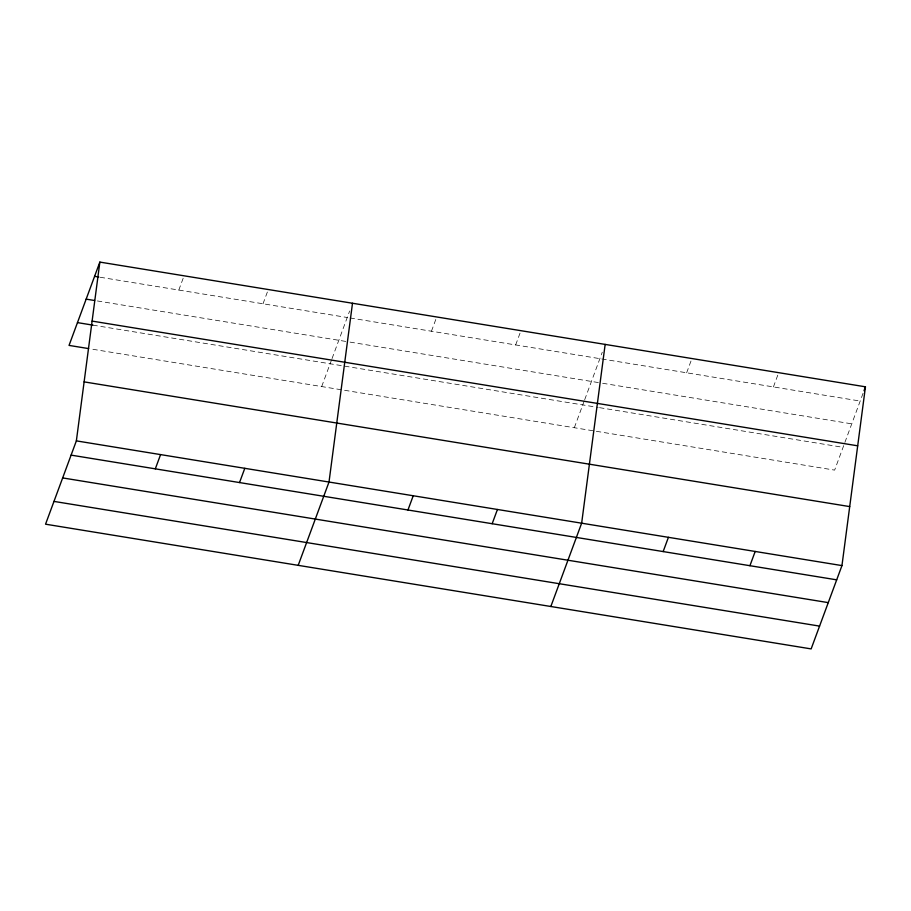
<?xml version="1.0" encoding="UTF-8"?>
<svg xmlns="http://www.w3.org/2000/svg" width="911" height="911" viewBox="0 0 911 911"><rect width="100%" height="100%" fill="white"/><g stroke="black" fill="none" stroke-linecap="round" stroke-linejoin="round"><path stroke-width="0.68" stroke-dasharray="4.55 3.42" d="M178.807 290.062L184.079 275.817M263.017 303.784L268.289 289.539M321.685 386.56L331.57 359.856M332.048 358.558L349.63 311.027M431.45 331.217L436.722 316.971M515.66 344.939L520.933 330.693M574.329 427.714L584.213 401.011M584.691 399.713L602.273 352.181M686.643 372.793L691.916 358.547M773.416 386.924L778.689 372.679M863.059 393.29L834.635 470.122L90.098 348.833M100.21 277.263L347.239 317.495M350.04 317.962L860.178 401.056M97.386 300.96L348.628 341.887M350.029 342.115L601.249 383.041M602.649 383.269L851.751 423.843M92.911 325.136L598.163 407.433M599.552 407.661L843.062 447.324"/><path stroke-width="1.37" d="M76.365 440.878L99.857 262.095L865.45 386.811L841.958 565.594L811.143 648.905L45.55 524.189L76.365 440.878L841.958 565.594M352.5 303.249L329.008 482.033L298.193 565.344M605.155 344.404L581.651 523.187L550.836 606.498M99.857 262.095L69.042 345.406L88.697 348.606M155.314 468.846L160.587 454.6M239.525 482.568L244.797 468.322M407.957 510.001L413.23 495.755M492.168 523.723L497.44 509.477M663.151 551.576L668.423 537.319M749.924 565.708L755.185 551.462M864.015 390.694L865.45 386.811M94.596 276.34L98.798 277.035M86.158 299.138L94.585 300.505M92.113 321.093L857.695 445.809M77.469 322.619L92.911 325.136M84.119 381.88L849.712 506.596M71.092 455.124L836.685 579.84M62.665 477.922L828.258 602.626M53.977 501.403L819.57 626.108"/></g></svg>
